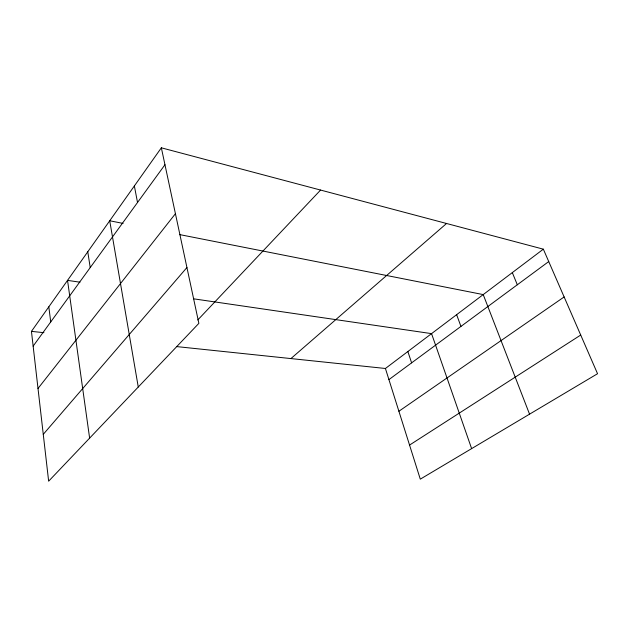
<?xml version="1.0" encoding="UTF-8"?>
<svg xmlns="http://www.w3.org/2000/svg" width="629" height="629" viewBox="0 0 629 629"><rect width="100%" height="100%" fill="white"/><g stroke="black" fill="none" stroke-linecap="round" stroke-linejoin="round"><path stroke-width="0.94" d="M161.346 147.815L198.866 323.353L48.645 481.185L31.45 331.373L161.346 147.815L543.338 249.17L597.55 373.72L420.29 479.149L385.42 368.484L176.82 346.61M33.14 346.131L164.963 164.727M37.999 388.478L175.428 213.703M43.267 434.34L186.931 267.522M197.789 319.957L320.578 190.06M290.92 358.577L446.543 223.492M385.42 368.484L543.338 249.17M388.926 379.617L548.732 261.562M398.896 411.256L564.134 296.951M409.55 445.073L580.716 335.045M31.45 331.373L43.92 332.678M79.969 282.193L67.539 280.377L89.625 438.122M193.669 298.83L431.557 333.629L471.624 448.611M123.111 223.413L109.721 220.771L138.262 387.032M179.666 234.593L483.221 294.592L529.547 414.165M512.321 272.609L517.313 284.772M456.638 314.681L460.947 326.412M407.859 351.532L411.61 362.862M134.362 185.948L137.523 202.491M87.769 251.781L90.222 267.584M48.818 306.826L50.729 321.93"/></g></svg>
